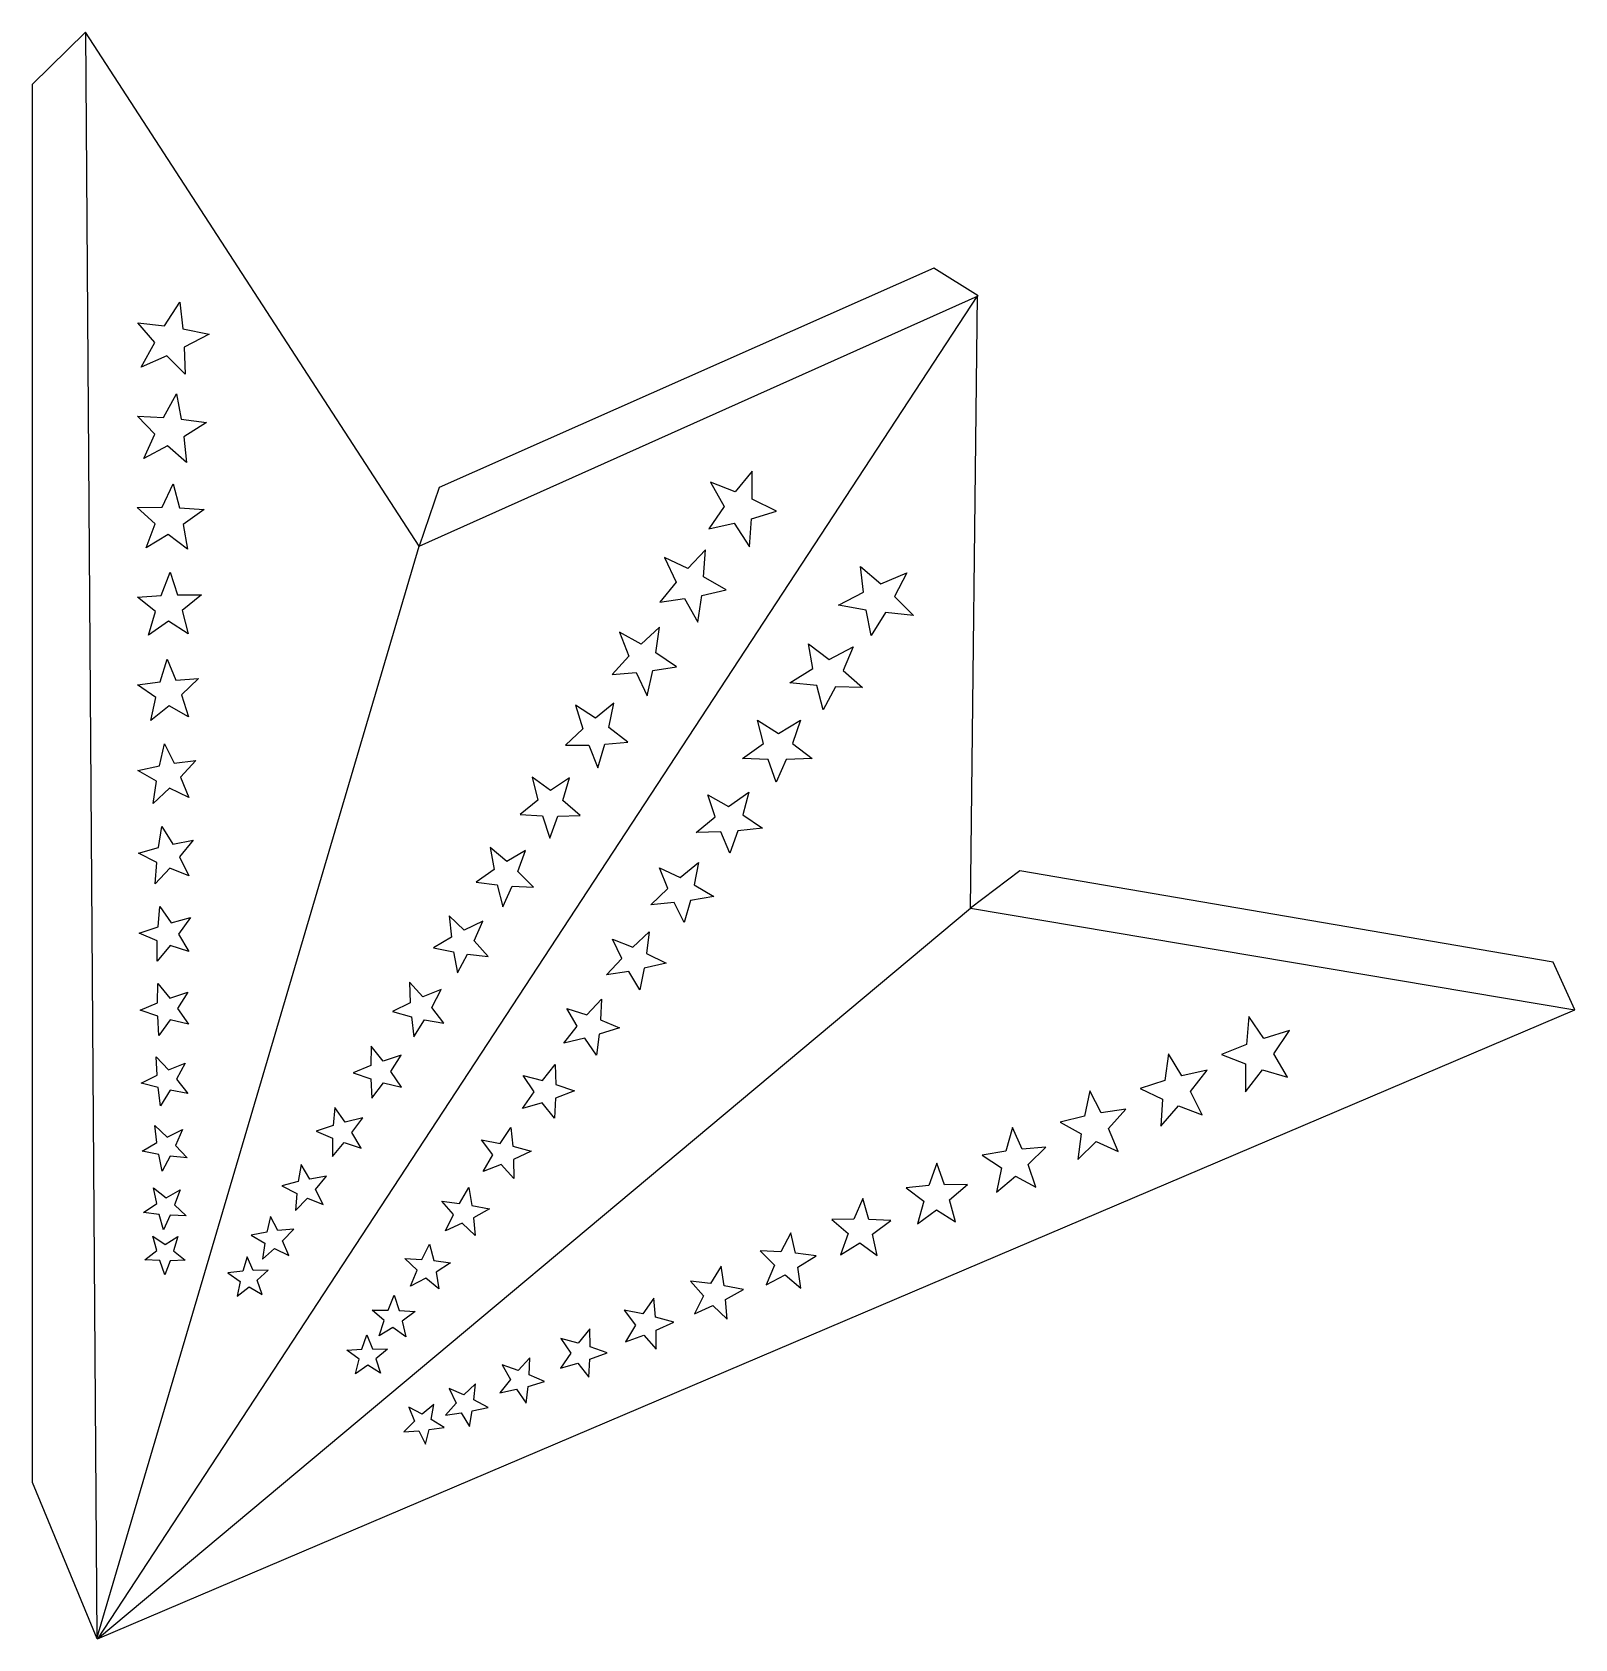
# Model space of a CAD drawing. Extents: x 33 to 826, y 19 to 844.
import ezdxf

# ---------------------------------------------------------------- set-up
doc = ezdxf.new("R2010")
doc.units = 0
doc.layers.add('Layer_1', color=7, linetype='CONTINUOUS')

msp = doc.modelspace()

# ---------------------------------------------------------------- linework, layer by layer
at = {"layer": 'Layer_1', "color": 7}
for p, q in [((60.47062, 843.719067), (33.138989, 816.874472)), ((231.864183, 579.817391), (60.47062, 843.719067)), ((33.138989, 816.874472), (33.138861, 99.273075)), ((496.301981, 722.561917), (242.157399, 609.850834)), ((519.064983, 708.408017), (496.301981, 722.561917)), ((101.207717, 692.902898), (109.064471, 705.036963)), ((109.064471, 705.036963), (110.608772, 691.404224)), ((515.176263, 393.870864), (518.758032, 708.524668)), ((96.088032, 684.326199), (87.504415, 694.527686)), ((87.504415, 694.527686), (101.207717, 692.902898)), ((110.608772, 691.404224), (124.04812, 688.701988)), ((124.04812, 688.701988), (111.299245, 681.901279)), ((89.163222, 671.69763), (96.088032, 684.326199)), ((102.324925, 677.526815), (89.163222, 671.69763)), ((111.748481, 668.097158), (102.324925, 677.526815)), ((111.299245, 681.901279), (111.748481, 668.097158)), ((100.549412, 645.920867), (107.26553, 658.06447)), ((107.26553, 658.06447), (109.677888, 645.071543)), ((96.218672, 637.364627), (87.281599, 646.621429)), ((87.281599, 646.621429), (100.549412, 645.920867)), ((109.677888, 645.071543), (122.765741, 643.319887)), ((90.431067, 624.804668), (96.218672, 637.364627)), ((122.765741, 643.319887), (110.988844, 635.990379)), ((110.988844, 635.990379), (112.361479, 622.76421)), ((102.670583, 631.227239), (90.431067, 624.804668)), ((112.361479, 622.76421), (102.670583, 631.227239)), ((99.94769, 599.762248), (105.561705, 611.821249)), ((105.561705, 611.821249), (108.761295, 599.519282)), ((394.27303, 607.707363), (381.519373, 612.733533)), ((381.519373, 612.733533), (388.534454, 600.101348)), ((402.970543, 618.318192), (394.27303, 607.707363)), ((402.981859, 603.862606), (402.970543, 618.318192)), ((242.157399, 609.850834), (231.864183, 579.817391)), ((415.372297, 597.788277), (402.981859, 603.862606)), ((87.173923, 599.603689), (99.94769, 599.762248)), ((96.377089, 591.290726), (87.173923, 599.603689)), ((108.761295, 599.519282), (121.434106, 598.659179)), ((121.434106, 598.659179), (110.637791, 590.897586)), ((388.534454, 600.101348), (380.663572, 588.752128)), ((402.625632, 593.88042), (415.372297, 597.788277)), ((91.682053, 578.890761), (96.377089, 591.290726)), ((102.983923, 585.812053), (91.682053, 578.890761)), ((112.856017, 578.307028), (102.983923, 585.812053)), ((110.637791, 590.897586), (112.856017, 578.307028)), ((380.663572, 588.752128), (393.696652, 591.555819)), ((393.696652, 591.555819), (401.585833, 579.515443)), ((401.585833, 579.515443), (402.625632, 593.88042)), ((378.982212, 577.892814), (369.903003, 568.290544)), ((378.030411, 564.048414), (378.982212, 577.892814)), ((369.903003, 568.290544), (357.960566, 573.924227)), ((357.960566, 573.924227), (363.872293, 561.375583)), ((460.073417, 556.108128), (458.581909, 569.356683)), ((458.581909, 569.356683), (469.088065, 560.410113)), ((99.403194, 554.498444), (103.960878, 566.384282)), ((103.960878, 566.384282), (107.86417, 554.816295)), ((363.872293, 561.375583), (355.539657, 551.013012)), ((389.553395, 557.434301), (378.030411, 564.048414)), ((469.088065, 560.410113), (482.352461, 566.156405)), ((482.352461, 566.156405), (476.082934, 553.95274)), ((87.175278, 553.549256), (99.403194, 554.498444)), ((96.559036, 546.171875), (87.175278, 553.549256)), ((107.86417, 554.816295), (120.064726, 554.784753)), ((120.064726, 554.784753), (110.249174, 546.686155)), ((355.539657, 551.013012), (368.27252, 552.859775)), ((368.27252, 552.859775), (375.065102, 540.821669)), ((375.065102, 540.821669), (377.022713, 554.511691)), ((377.022713, 554.511691), (389.553395, 557.434301)), ((447.310723, 549.433747), (460.073417, 556.108128)), ((476.082934, 553.95274), (485.772274, 544.255583)), ((92.905057, 534.017253), (96.559036, 546.171875)), ((110.249174, 546.686155), (113.231859, 534.780839)), ((461.496899, 546.99198), (447.310723, 549.433747)), ((464.115301, 533.920415), (461.496899, 546.99198)), ((471.391334, 545.659875), (464.115301, 533.920415)), ((485.772274, 544.255583), (471.391334, 545.659875)), ((103.26221, 541.343604), (92.905057, 534.017253)), ((113.231859, 534.780839), (103.26221, 541.343604)), ((355.309886, 538.131532), (345.944627, 529.536901)), ((353.478435, 524.956463), (355.309886, 538.131532)), ((345.944627, 529.536901), (334.834736, 535.694028)), ((334.834736, 535.694028), (339.688384, 523.314818)), ((434.156973, 516.945082), (431.847724, 529.603163)), ((431.847724, 529.603163), (442.503567, 521.667254)), ((442.503567, 521.667254), (454.823788, 528.053605)), ((454.823788, 528.053605), (449.6314, 515.901457)), ((98.916316, 510.214062), (102.470077, 521.844296)), ((102.470077, 521.844296), (106.99157, 511.045059)), ((339.688384, 523.314818), (330.990641, 513.945083)), ((364.12013, 517.889029), (353.478435, 524.956463)), ((106.99157, 511.045059), (118.669217, 511.77571)), ((118.669217, 511.77571), (109.826473, 503.432867)), ((330.990641, 513.945083), (343.355624, 514.888924)), ((343.355624, 514.888924), (349.090012, 502.94098)), ((349.090012, 502.94098), (351.87834, 515.903531)), ((351.87834, 515.903531), (364.12013, 517.889029)), ((422.378906, 509.697595), (434.156973, 516.945082)), ((449.6314, 515.901457), (459.554949, 507.190351)), ((87.279139, 508.545516), (98.916316, 510.214062)), ((96.760445, 502.0883), (87.279139, 508.545516)), ((109.826473, 503.432867), (113.489904, 492.254216)), ((436.1263, 508.260818), (422.378906, 509.697595)), ((439.502922, 495.845716), (436.1263, 508.260818)), ((445.690031, 507.615821), (439.502922, 495.845716)), ((459.554949, 507.190351), (445.690031, 507.615821)), ((94.089765, 490.25784), (96.760445, 502.0883)), ((103.503284, 497.897279), (94.089765, 490.25784)), ((113.489904, 492.254216), (103.503284, 497.897279)), ((322.430933, 491.507069), (312.16744, 498.103681)), ((312.16744, 498.103681), (316.014473, 485.973854)), ((331.988737, 499.103278), (322.430933, 491.507069)), ((329.364151, 486.647067), (331.988737, 499.103278)), ((408.755579, 478.505537), (405.701778, 490.525433)), ((405.701778, 490.525433), (416.422488, 483.578444)), ((416.422488, 483.578444), (427.778438, 490.505136)), ((427.778438, 490.505136), (423.624255, 478.491872)), ((316.014473, 485.973854), (307.0467, 477.594593)), ((327.232657, 478.110223), (339.11823, 479.211959)), ((339.11823, 479.211959), (329.364151, 486.647067)), ((397.975629, 470.785747), (408.755579, 478.505537)), ((423.624255, 478.491872), (433.696406, 470.7529)), ((98.487054, 467.011555), (101.095293, 478.310343)), ((101.095293, 478.310343), (106.148264, 468.306318)), ((307.0467, 477.594593), (318.982105, 477.69414)), ((318.982105, 477.69414), (323.703205, 465.918859)), ((323.703205, 465.918859), (327.232657, 478.110223)), ((411.218911, 470.28373), (397.975629, 470.785747)), ((415.277269, 458.565651), (411.218911, 470.28373)), ((420.408267, 470.275285), (415.277269, 458.565651)), ((433.696406, 470.7529), (420.408267, 470.275285)), ((87.478469, 464.697071), (98.487054, 467.011555)), ((96.977308, 459.137749), (87.478469, 464.697071)), ((106.148264, 468.306318), (117.25908, 469.730018)), ((117.25908, 469.730018), (109.3734, 461.232706)), ((95.226596, 447.703291), (96.977308, 459.137749)), ((103.705431, 455.566213), (95.226596, 447.703291)), ((113.63203, 450.813829), (103.705431, 455.566213)), ((109.3734, 461.232706), (113.63203, 450.813829)), ((299.402444, 454.273063), (289.991864, 461.225923)), ((289.991864, 461.225923), (292.889315, 449.419064)), ((309.062113, 460.888062), (299.402444, 454.273063)), ((305.73316, 449.191497), (309.062113, 460.888062)), ((292.889315, 449.419064), (283.744305, 442.019622)), ((314.600614, 441.472935), (305.73316, 449.191497)), ((383.903043, 440.847932), (380.180436, 452.189134)), ((380.180436, 452.189134), (390.884932, 446.202761)), ((390.884932, 446.202761), (401.265633, 453.570712)), ((401.265633, 453.570712), (398.103966, 441.778432)), ((283.744305, 442.019622), (295.1947, 441.337564)), ((295.1947, 441.337564), (298.953349, 429.811596)), ((298.953349, 429.811596), (303.132631, 441.196934)), ((303.132631, 441.196934), (314.600614, 441.472935)), ((374.125629, 432.755432), (383.903043, 440.847932)), ((398.103966, 441.778432), (408.242186, 434.990866)), ((98.11525, 425.018246), (99.841688, 435.916765)), ((99.841688, 435.916765), (105.338926, 426.726116)), ((386.807007, 433.114128), (374.125629, 432.755432)), ((391.468752, 422.12632), (386.807007, 433.114128)), ((395.583669, 433.689209), (391.468752, 422.12632)), ((408.242186, 434.990866), (395.583669, 433.689209)), ((87.76601, 422.132778), (98.11525, 425.018246)), ((97.205935, 417.442569), (87.76601, 422.132778)), ((105.338926, 426.726116), (115.845846, 428.771549)), ((115.845846, 428.771549), (108.894084, 420.205945)), ((276.909846, 417.922077), (268.35153, 425.149274)), ((268.35153, 425.149274), (270.361359, 413.732232)), ((286.584182, 423.58072), (276.909846, 417.922077)), ((282.64108, 412.675792), (286.584182, 423.58072)), ((96.306989, 406.468597), (97.205935, 417.442569)), ((103.867614, 414.468392), (96.306989, 406.468597)), ((113.661286, 410.57159), (103.867614, 414.468392)), ((108.894084, 420.205945), (113.661286, 410.57159)), ((270.361359, 413.732232), (261.128928, 407.293974)), ((290.629976, 404.755986), (282.64108, 412.675792)), ((359.640436, 404.041301), (355.326694, 414.670621)), ((355.326694, 414.670621), (365.938115, 409.610416)), ((365.938115, 409.610416), (375.341502, 417.321957)), ((375.341502, 417.321957), (373.120451, 405.826986)), ((540.388249, 413.166296), (515.176263, 393.870864)), ((814.399594, 366.144628), (540.388249, 413.166296)), ((261.128928, 407.293974), (272.045408, 405.896481)), ((272.045408, 405.896481), (274.897765, 394.690222)), ((274.897765, 394.690222), (279.634692, 405.243579)), ((279.634692, 405.243579), (290.629976, 404.755986)), ((373.120451, 405.826986), (383.245795, 399.963653)), ((350.861161, 395.673707), (359.640436, 404.041301)), ((362.93057, 396.815961), (350.861161, 395.673707)), ((368.116122, 386.584304), (362.93057, 396.815961)), ((371.261685, 397.919576), (368.116122, 386.584304)), ((383.245795, 399.963653), (371.261685, 397.919576)), ((97.800549, 384.398043), (98.713521, 394.834852)), ((98.713521, 394.834852), (104.568064, 386.467503)), ((104.568064, 386.467503), (114.44095, 389.061796)), ((114.44095, 389.061796), (108.393004, 380.509894)), ((255.017636, 382.562504), (247.303998, 389.984024)), ((247.303998, 389.984024), (248.492424, 379.016608)), ((88.134299, 381.017448), (97.800549, 384.398043)), ((97.442939, 377.16145), (88.134299, 381.017448)), ((108.393004, 380.509894), (113.581816, 371.676461)), ((264.623538, 387.29688), (255.017636, 382.562504)), ((260.157161, 377.206797), (264.623538, 387.29688)), ((341.638811, 373.886689), (350.071468, 381.846325)), ((350.071468, 381.846325), (348.733508, 370.718752)), ((97.323408, 366.704775), (97.442939, 377.16145)), ((103.98943, 374.758431), (97.323408, 366.704775)), ((113.581816, 371.676461), (103.98943, 374.758431)), ((248.492424, 379.016608), (239.258761, 373.513292)), ((239.258761, 373.513292), (249.59915, 371.469418)), ((249.59915, 371.469418), (251.606067, 360.646661)), ((267.28236, 369.165389), (260.157161, 377.206797)), ((336.018593, 368.169233), (331.192661, 378.060865)), ((331.192661, 378.060865), (341.638811, 373.886689)), ((251.606067, 360.646661), (256.808354, 370.350906)), ((256.808354, 370.350906), (267.28236, 369.165389)), ((328.224553, 359.62144), (336.018593, 368.169233)), ((347.498041, 363.043395), (345.268972, 352.010708)), ((358.771098, 365.746437), (347.498041, 363.043395)), ((348.733508, 370.718752), (358.771098, 365.746437)), ((825.503621, 341.748159), (814.399594, 366.144628)), ((97.542561, 345.371949), (97.714286, 355.293284)), ((97.714286, 355.293284), (103.840142, 347.751055)), ((233.810541, 348.333725), (226.927333, 355.872006)), ((226.927333, 355.872006), (227.364146, 345.406736)), ((339.639784, 361.467704), (328.224553, 359.62144)), ((345.268972, 352.010708), (339.639784, 361.467704)), ((103.840142, 347.751055), (113.055805, 350.820381)), ((113.055805, 350.820381), (107.875104, 342.359455)), ((243.269587, 352.182707), (233.810541, 348.333725)), ((238.370679, 342.921973), (243.269587, 352.182707)), ((318.057448, 339.137653), (325.534276, 347.252784)), ((325.534276, 347.252784), (325.016879, 336.556057)), ((66.658163, 18.762466), (825.503621, 341.748159)), ((88.575874, 341.572378), (97.542561, 345.371949)), ((97.685406, 338.509994), (88.575874, 341.572378)), ((98.269544, 328.619497), (97.685406, 338.509994)), ((107.875104, 342.359455), (113.398975, 334.335083)), ((227.364146, 345.406736), (218.211186, 340.804931)), ((218.211186, 340.804931), (227.940196, 338.186005)), ((244.653504, 334.835506), (238.370679, 342.921973)), ((313.102244, 333.33561), (307.843706, 342.471146)), ((307.843706, 342.471146), (318.057448, 339.137653)), ((657.990202, 338.334153), (656.829021, 323.931545)), ((665.820896, 327.082558), (657.990202, 338.334153)), ((104.071264, 336.64816), (98.269544, 328.619497)), ((113.398975, 334.335083), (104.071264, 336.64816)), ((227.940196, 338.186005), (229.166561, 327.803652)), ((229.166561, 327.803652), (234.742608, 336.650349)), ((234.742608, 336.650349), (244.653504, 334.835506)), ((306.272404, 324.699093), (313.102244, 333.33561)), ((334.896342, 332.435938), (324.362828, 329.158491)), ((325.016879, 336.556057), (334.896342, 332.435938)), ((678.940991, 331.094983), (665.820896, 327.082558)), ((670.939406, 319.055933), (678.940991, 331.094983)), ((207.331171, 323.003863), (207.089035, 313.085782)), ((213.404552, 315.423411), (207.331171, 323.003863)), ((316.999172, 327.168143), (306.272404, 324.699093)), ((322.991858, 318.496997), (316.999172, 327.168143)), ((324.362828, 329.158491), (322.991858, 318.496997)), ((656.829021, 323.931545), (643.987809, 318.846383)), ((96.847054, 317.618506), (103.159907, 310.895295)), ((97.341221, 308.258501), (96.847054, 317.618506)), ((103.159907, 310.895295), (111.702071, 314.365481)), ((111.702071, 314.365481), (107.346104, 306.067596)), ((222.643536, 318.432151), (213.404552, 315.423411)), ((217.401934, 310.006714), (222.643536, 318.432151)), ((295.284566, 305.499939), (301.828398, 313.681551)), ((301.828398, 313.681551), (302.064676, 303.472126)), ((616.872573, 319.085254), (614.839259, 305.363643)), ((623.691338, 307.77753), (616.872573, 319.085254)), ((643.987809, 318.846383), (656.39025, 313.957487)), ((656.39025, 313.957487), (656.284634, 299.56309)), ((677.886888, 307.133143), (670.939406, 319.055933)), ((89.083697, 304.11579), (97.341221, 308.258501)), ((107.346104, 306.067596), (113.119621, 298.852299)), ((207.089035, 313.085782), (198.093882, 309.345337)), ((198.093882, 309.345337), (207.183216, 306.224353)), ((207.183216, 306.224353), (207.697284, 296.332178)), ((222.869803, 301.948139), (217.401934, 310.006714)), ((290.976514, 299.674406), (285.364953, 308.042792)), ((285.364953, 308.042792), (295.284566, 305.499939)), ((614.839259, 305.363643), (602.160468, 301.35566)), ((636.57023, 310.738905), (623.691338, 307.77753)), ((628.105658, 299.742345), (636.57023, 310.738905)), ((656.284634, 299.56309), (665.11095, 310.944209)), ((665.11095, 310.944209), (677.886888, 307.133143)), ((97.931274, 301.801186), (89.083697, 304.11579)), ((99.140696, 292.517636), (97.931274, 301.801186)), ((104.114627, 300.447123), (99.140696, 292.517636)), ((113.119621, 298.852299), (104.114627, 300.447123)), ((207.697284, 296.332178), (213.55694, 304.321395)), ((213.55694, 304.321395), (222.869803, 301.948139)), ((285.082131, 291.036547), (290.976514, 299.674406)), ((311.720539, 300.160245), (301.946952, 296.393325)), ((302.064676, 303.472126), (311.720539, 300.160245)), ((576.43628, 300.078456), (573.616124, 287.084247)), ((582.271955, 288.796399), (576.43628, 300.078456)), ((602.160468, 301.35566), (613.782698, 295.836595)), ((634.031937, 287.850968), (628.105658, 299.742345)), ((188.678443, 291.653136), (187.83218, 282.319691)), ((193.968593, 284.101641), (188.678443, 291.653136)), ((295.094084, 294.046203), (285.082131, 291.036547)), ((301.370785, 286.164869), (295.094084, 294.046203)), ((301.946952, 296.393325), (301.370785, 286.164869)), ((594.830541, 290.760496), (582.271955, 288.796399)), ((586.004681, 280.808569), (594.830541, 290.760496)), ((613.782698, 295.836595), (612.765535, 282.051801)), ((612.765535, 282.051801), (621.981787, 292.362457)), ((621.981787, 292.362457), (634.031937, 287.850968)), ((96.114889, 282.327955), (102.532786, 276.409989)), ((97.197223, 273.567065), (96.114889, 282.327955)), ((187.83218, 282.319691), (179.066576, 279.39425)), ((202.920016, 286.321034), (193.968593, 284.101641)), ((197.423899, 278.7285), (202.920016, 286.321034)), ((273.442317, 273.157728), (279.083471, 281.321046)), ((279.083471, 281.321046), (280.002855, 271.64809)), ((536.736265, 281.350157), (533.216408, 269.121381)), ((541.623847, 270.171333), (536.736265, 281.350157)), ((573.616124, 287.084247), (561.183628, 284.105033)), ((561.183628, 284.105033), (571.999255, 278.03825)), ((590.946156, 269.028242), (586.004681, 280.808569)), ((89.651625, 269.156147), (97.197223, 273.567065)), ((102.532786, 276.409989), (110.392011, 280.207107)), ((110.392011, 280.207107), (106.812891, 272.138683)), ((179.066576, 279.39425), (187.494977, 275.845244)), ((187.494977, 275.845244), (187.367683, 266.485728)), ((187.367683, 266.485728), (193.422987, 273.625777)), ((193.422987, 273.625777), (202.109919, 270.766718)), ((202.109919, 270.766718), (197.423899, 278.7285)), ((269.758459, 267.366699), (263.87283, 274.964142)), ((263.87283, 274.964142), (273.442317, 273.157728)), ((571.999255, 278.03825), (570.151221, 264.914937)), ((570.151221, 264.914937), (579.655809, 274.159682)), ((579.655809, 274.159682), (590.946156, 269.028242)), ((98.179768, 267.538747), (89.651625, 269.156147)), ((99.934229, 258.89468), (98.179768, 267.538747)), ((104.122575, 266.655948), (99.934229, 258.89468)), ((112.752494, 265.724554), (104.122575, 266.655948)), ((106.812891, 272.138683), (112.752494, 265.724554)), ((264.763572, 258.810165), (269.758459, 267.366699)), ((280.002855, 271.64809), (289.374902, 269.095846)), ((289.374902, 269.095846), (280.373624, 264.924044)), ((280.373624, 264.924044), (280.524724, 255.183363)), ((533.216408, 269.121381), (521.108042, 267.116278)), ((521.108042, 267.116278), (531.098198, 260.584772)), ((553.7894, 271.197642), (541.623847, 270.171333)), ((544.701715, 262.283629), (553.7894, 271.197642)), ((171.235712, 262.254804), (169.861593, 253.53578)), ((175.774834, 254.799478), (171.235712, 262.254804)), ((184.377347, 256.285581), (175.774834, 254.799478)), ((178.712502, 249.515488), (184.377347, 256.285581)), ((274.042232, 262.277996), (264.763572, 258.810165)), ((280.524724, 255.183363), (274.042232, 262.277996)), ((497.840458, 262.942513), (493.709155, 251.508814)), ((501.820652, 251.939817), (497.840458, 262.942513)), ((531.098198, 260.584772), (528.502394, 248.166727)), ((528.502394, 248.166727), (538.196513, 256.358823)), ((538.196513, 256.358823), (548.700584, 250.68915)), ((548.700584, 250.68915), (544.701715, 262.283629)), ((95.52278, 250.41665), (101.966789, 245.28278)), ((97.113953, 242.284487), (95.52278, 250.41665)), ((101.966789, 245.28278), (109.140333, 249.333731)), ((109.140333, 249.333731), (106.2854, 241.55515)), ((169.861593, 253.53578), (161.391423, 251.373343)), ((161.391423, 251.373343), (169.144681, 247.470781)), ((182.655029, 241.714928), (178.712502, 249.515488)), ((252.707172, 242.376202), (257.482961, 250.441295)), ((257.482961, 250.441295), (259.011886, 241.346458)), ((493.709155, 251.508814), (481.996254, 250.417531)), ((481.996254, 250.417531), (491.149539, 243.504202)), ((513.52723, 252.092918), (501.820652, 251.939817)), ((504.274213, 244.201579), (513.52723, 252.092918)), ((90.276405, 237.678813), (97.113953, 242.284487)), ((106.2854, 241.55515), (112.310068, 235.926625)), ((169.144681, 247.470781), (168.448947, 238.678996)), ((168.448947, 238.678996), (174.614846, 244.986114)), ((174.614846, 244.986114), (182.655029, 241.714928)), ((249.619812, 236.674161), (243.537828, 243.503984)), ((243.537828, 243.503984), (252.707172, 242.376202)), ((259.011886, 241.346458), (268.045463, 239.501128)), ((268.045463, 239.501128), (259.821044, 235.00799)), ((459.834143, 244.905088), (455.180015, 234.287775)), ((462.952884, 234.146343), (459.834143, 244.905088)), ((491.149539, 243.504202), (487.890758, 231.827056)), ((507.377974, 232.862505), (504.274213, 244.201579)), ((98.433347, 236.70382), (90.276405, 237.678813)), ((100.651518, 228.723485), (98.433347, 236.70382)), ((104.101611, 236.253056), (100.651518, 228.723485)), ((112.310068, 235.926625), (104.101611, 236.253056)), ((155.527218, 235.646999), (153.70225, 227.564521)), ((159.352694, 228.350721), (155.527218, 235.646999)), ((245.481767, 228.276328), (249.619812, 236.674161)), ((254.016417, 232.120349), (245.481767, 228.276328)), ((260.628323, 225.802431), (254.016417, 232.120349)), ((259.821044, 235.00799), (260.628323, 225.802431)), ((455.180015, 234.287775), (443.927016, 234.045025)), ((443.927016, 234.045025), (452.239392, 226.832056)), ((474.141677, 233.495249), (462.952884, 234.146343)), ((464.816154, 226.603216), (474.141677, 233.495249)), ((487.890758, 231.827056), (497.67911, 238.988095)), ((497.67911, 238.988095), (507.377974, 232.862505)), ((95.091108, 225.581176), (101.485949, 221.203239)), ((97.110971, 218.099151), (95.091108, 225.581176)), ((95.091108, 225.581176), (101.485949, 221.203239)), ((97.110971, 218.099151), (95.091108, 225.581176)), ((101.485949, 221.203239), (107.977597, 225.436313)), ((101.485949, 221.203239), (107.977597, 225.436313)), ((107.977597, 225.436313), (105.790043, 218.001597)), ((107.977597, 225.436313), (105.790043, 218.001597)), ((153.70225, 227.564521), (145.587105, 226.108033)), ((145.587105, 226.108033), (152.658002, 221.926198)), ((167.551487, 229.164142), (159.352694, 228.350721)), ((161.80061, 223.198296), (167.551487, 229.164142)), ((165.042774, 215.618542), (161.80061, 223.198296)), ((422.826355, 227.29779), (417.737668, 217.509949)), ((425.134298, 216.845395), (422.826355, 227.29779)), ((452.239392, 226.832056), (448.403393, 215.923284)), ((467.077081, 215.583506), (464.816154, 226.603216)), ((90.971189, 213.37015), (97.110971, 218.099151)), ((90.971189, 213.37015), (97.110971, 218.099151)), ((105.790043, 218.001597), (111.821964, 213.135768)), ((105.790043, 218.001597), (111.821964, 213.135768)), ((143.530945, 214.946082), (141.33216, 207.514679)), ((143.530945, 214.946082), (141.33216, 207.514679)), ((146.684878, 207.867021), (143.530945, 214.946082)), ((146.684878, 207.867021), (143.530945, 214.946082)), ((152.658002, 221.926198), (151.46804, 213.729761)), ((151.46804, 213.729761), (157.663067, 219.227732)), ((157.663067, 219.227732), (165.042774, 215.618542)), ((233.36199, 213.578974), (237.316174, 221.471316)), ((237.316174, 221.471316), (239.378787, 212.988548)), ((417.737668, 217.509949), (407.001769, 218.046125)), ((407.001769, 218.046125), (414.476397, 210.614368)), ((435.753916, 215.46287), (425.134298, 216.845395)), ((426.444392, 209.539098), (435.753916, 215.46287)), ((448.403393, 215.923284), (458.194859, 222.082749)), ((458.194859, 222.082749), (467.077081, 215.583506)), ((98.711178, 212.979087), (90.971189, 213.37015)), ((98.711178, 212.979087), (90.971189, 213.37015)), ((101.311426, 205.678463), (98.711178, 212.979087)), ((101.311426, 205.678463), (98.711178, 212.979087)), ((104.075138, 212.918786), (101.311426, 205.678463)), ((104.075138, 212.918786), (101.311426, 205.678463)), ((111.821964, 213.135768), (104.075138, 212.918786)), ((111.821964, 213.135768), (104.075138, 212.918786)), ((141.33216, 207.514679), (133.624956, 206.702663)), ((141.33216, 207.514679), (133.624956, 206.702663)), ((133.624956, 206.702663), (140.013169, 202.315052)), ((133.624956, 206.702663), (140.013169, 202.315052)), ((154.432019, 208.07228), (146.684878, 207.867021)), ((154.432019, 208.07228), (146.684878, 207.867021)), ((148.674046, 202.885153), (154.432019, 208.07228)), ((148.674046, 202.885153), (154.432019, 208.07228)), ((230.839081, 208.016516), (224.636616, 214.088964)), ((224.636616, 214.088964), (233.36199, 213.578974)), ((227.509114, 199.848936), (230.839081, 208.016516)), ((239.378787, 212.988548), (248.025067, 211.793827)), ((248.025067, 211.793827), (240.574456, 207.061178)), ((240.574456, 207.061178), (241.963976, 198.430467)), ((386.960674, 210.195417), (381.524627, 201.24209)), ((388.512664, 200.106039), (386.960674, 210.195417)), ((414.476397, 210.614368), (410.149187, 200.49335)), ((427.918991, 198.896812), (426.444392, 209.539098)), ((140.013169, 202.315052), (138.403786, 194.734137)), ((140.013169, 202.315052), (138.403786, 194.734137)), ((138.403786, 194.734137), (144.550708, 199.453855)), ((138.403786, 194.734137), (144.550708, 199.453855)), ((144.550708, 199.453855), (151.263258, 195.580609)), ((144.550708, 199.453855), (151.263258, 195.580609)), ((151.263258, 195.580609), (148.674046, 202.885153)), ((151.263258, 195.580609), (148.674046, 202.885153)), ((235.296622, 203.98829), (227.509114, 199.848936)), ((241.963976, 198.430467), (235.296622, 203.98829)), ((381.524627, 201.24209), (371.355504, 202.483955)), ((371.355504, 202.483955), (378.002541, 194.912343)), ((398.519371, 198.067899), (388.512664, 200.106039)), ((389.309419, 193.074175), (398.519371, 198.067899)), ((410.149187, 200.49335), (419.857456, 205.688123)), ((419.857456, 205.688123), (427.918991, 198.896812)), ((215.956481, 187.585612), (219.13868, 195.236593)), ((219.13868, 195.236593), (221.65756, 187.392034)), ((352.434012, 193.695901), (346.736052, 185.574313)), ((353.288535, 184.02021), (352.434012, 193.695901)), ((378.002541, 194.912343), (373.269665, 185.590481)), ((373.269665, 185.590481), (382.813814, 189.864304)), ((382.813814, 189.864304), (390.057858, 182.86121)), ((390.057858, 182.86121), (389.309419, 193.074175)), ((207.712555, 187.541102), (215.956481, 187.585612)), ((213.962043, 182.209102), (207.712555, 187.541102)), ((211.385894, 174.337032), (213.962043, 182.209102)), ((221.65756, 187.392034), (229.873751, 186.788592)), ((229.873751, 186.788592), (223.186576, 181.895878)), ((223.186576, 181.895878), (225.08227, 173.871959)), ((346.736052, 185.574313), (337.175637, 187.445718)), ((337.175637, 187.445718), (343.011977, 179.81069)), ((362.646418, 181.40461), (353.288535, 184.02021)), ((202.550956, 167.455476), (205.016022, 174.802856)), ((202.550956, 167.455476), (205.016022, 174.802856)), ((205.016022, 174.802856), (207.912898, 167.61478)), ((205.016022, 174.802856), (207.912898, 167.61478)), ((218.430481, 178.692646), (211.385894, 174.337032)), ((225.08227, 173.871959), (218.430481, 178.692646)), ((319.533585, 177.936645), (313.656745, 170.636501)), ((319.752196, 168.719109), (319.533585, 177.936645)), ((343.011977, 179.81069), (337.957835, 171.291592)), ((337.957835, 171.291592), (347.262861, 174.694481)), ((347.262861, 174.694481), (353.699644, 167.557984)), ((353.614114, 177.296099), (362.646418, 181.40461)), ((353.699644, 167.557984), (353.614114, 177.296099)), ((194.819503, 166.92162), (202.550956, 167.455476)), ((194.819503, 166.92162), (202.550956, 167.455476)), ((201.045523, 162.306749), (194.819503, 166.92162)), ((201.045523, 162.306749), (194.819503, 166.92162)), ((207.912898, 167.61478), (215.66241, 167.540831)), ((207.912898, 167.61478), (215.66241, 167.540831)), ((215.66241, 167.540831), (209.721323, 162.564499)), ((215.66241, 167.540831), (209.721323, 162.564499)), ((309.788046, 165.434066), (304.495225, 157.713781)), ((313.656745, 170.636501), (304.739064, 173.059101)), ((304.739064, 173.059101), (309.788046, 165.434066)), ((319.65069, 162.331662), (328.433274, 165.60582)), ((328.433274, 165.60582), (319.752196, 168.719109)), ((199.164097, 154.788729), (201.045523, 162.306749)), ((199.164097, 154.788729), (201.045523, 162.306749)), ((205.477047, 159.283952), (199.164097, 154.788729)), ((205.477047, 159.283952), (199.164097, 154.788729)), ((212.045725, 155.171427), (205.477047, 159.283952)), ((212.045725, 155.171427), (205.477047, 159.283952)), ((209.721323, 162.564499), (212.045725, 155.171427)), ((209.721323, 162.564499), (212.045725, 155.171427)), ((282.746609, 156.635823), (274.497688, 159.529822)), ((274.497688, 159.529822), (278.788749, 151.984639)), ((288.722333, 163.131998), (282.746609, 156.635823)), ((288.369087, 154.410718), (288.722333, 163.131998)), ((304.495225, 157.713781), (313.492516, 160.3014)), ((313.492516, 160.3014), (319.139052, 153.107401)), ((319.139052, 153.107401), (319.65069, 162.331662)), ((260.901111, 149.689096), (254.902862, 143.972632)), ((260.041968, 141.495696), (260.901111, 149.689096)), ((278.788749, 151.984639), (273.337387, 145.05195)), ((287.886106, 148.384345), (296.353358, 150.8804)), ((296.353358, 150.8804), (288.369087, 154.410718)), ((254.902862, 143.972632), (247.340687, 147.257512)), ((247.340687, 147.257512), (250.908985, 139.858013)), ((267.317397, 137.629174), (260.041968, 141.495696)), ((273.337387, 145.05195), (281.965141, 146.884951)), ((281.965141, 146.884951), (286.844934, 139.706315)), ((286.844934, 139.706315), (287.886106, 148.384345)), ((233.494811, 134.138477), (226.629357, 137.73374)), ((226.629357, 137.73374), (229.515355, 130.541285)), ((233.494811, 134.138477), (226.629357, 137.73374)), ((226.629357, 137.73374), (229.515355, 130.541285)), ((239.44341, 139.105827), (233.494811, 134.138477)), ((239.44341, 139.105827), (233.494811, 134.138477)), ((238.145655, 131.465393), (239.44341, 139.105827)), ((238.145655, 131.465393), (239.44341, 139.105827)), ((250.908985, 139.858013), (245.376159, 133.694782)), ((245.376159, 133.694782), (253.579746, 134.83811)), ((253.579746, 134.83811), (257.722446, 127.744143)), ((257.722446, 127.744143), (259.224232, 135.850248)), ((259.224232, 135.850248), (267.317397, 137.629174)), ((229.515355, 130.541285), (223.974515, 125.122847)), ((229.515355, 130.541285), (223.974515, 125.122847)), ((223.974515, 125.122847), (231.706767, 125.645019)), ((223.974515, 125.122847), (231.706767, 125.645019)), ((231.706767, 125.645019), (235.147792, 118.700977)), ((231.706767, 125.645019), (235.147792, 118.700977)), ((235.147792, 118.700977), (237.040578, 126.216145)), ((235.147792, 118.700977), (237.040578, 126.216145)), ((237.040578, 126.216145), (244.708099, 127.342935)), ((237.040578, 126.216145), (244.708099, 127.342935)), ((244.708099, 127.342935), (238.145655, 131.465393)), ((244.708099, 127.342935), (238.145655, 131.465393)), ((33.138861, 99.273075), (66.397057, 19.018467))]:
    msp.add_line(p, q, dxfattribs=at)
at = {"layer": 'Layer_1', "color": 1}
for p, q in [((60.47062, 843.719067), (66.397057, 19.018467)), ((518.758032, 708.524668), (66.658163, 18.762466)), ((231.864183, 579.817391), (519.064983, 708.408017)), ((66.397057, 19.018467), (231.864183, 579.817391)), ((66.658163, 18.762466), (515.176263, 393.870864)), ((515.176263, 393.870864), (825.503621, 341.748159))]:
    msp.add_line(p, q, dxfattribs=at)

doc.saveas('drawing.dxf')
